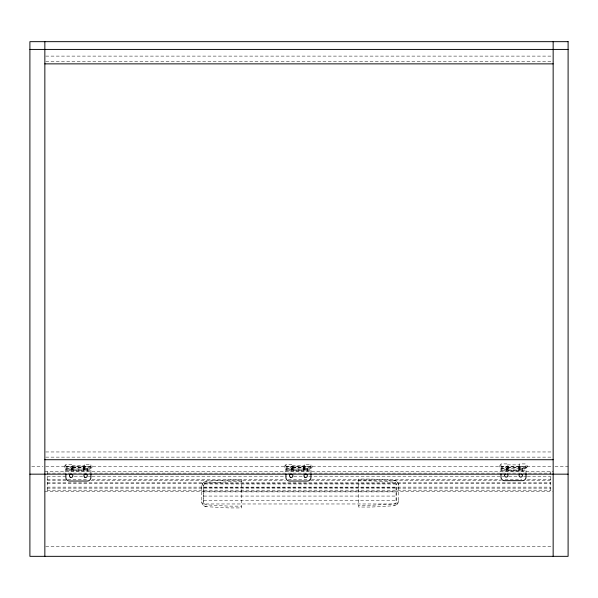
<?xml version="1.0" encoding="UTF-8"?>
<svg xmlns="http://www.w3.org/2000/svg" width="598" height="598" viewBox="0 0 598 598"><rect width="100%" height="100%" fill="white"/><g stroke="black" fill="none" stroke-linecap="round" stroke-linejoin="round"><path stroke-width="0.45" stroke-dasharray="2.99 2.24" d="M201.765 486.174L203.133 482.743L205.862 481.263L228.742 479.947L241.734 479.947L241.734 507.926L228.742 507.926L206.489 506.693L204.105 505.93L202.393 504.121L201.81 502.335L201.765 486.174A4.993 4.993 0 0 1 206.489 481.188M398.589 500.818L397.221 504.256L394.493 505.736L371.612 507.044L358.621 507.044L358.621 479.065L371.612 479.065L393.865 480.306L396.25 481.061L397.962 482.878L398.545 484.664L398.589 500.818A4.993 4.993 0 0 1 393.865 505.811M72.934 466.836L65.87 466.956M72.934 467.748L65.87 467.868M292.983 466.836L285.926 466.956M292.983 467.748L285.926 467.868M508.076 466.889L500.997 467.045M508.076 467.8L500.997 467.957M65.87 465.05C64.21 465.08 64.21 468.167 65.87 468.197M90.889 468.197C92.548 468.167 92.548 465.08 90.889 465.05M285.926 465.057C284.259 465.087 284.267 468.174 285.926 468.204M310.945 468.204C312.605 468.174 312.605 465.087 310.945 465.057M500.997 464.698C499.337 464.728 499.337 467.808 500.997 467.845M526.016 467.845C527.675 467.808 527.675 464.728 526.016 464.698M45.784 56.107L552.216 56.107M45.784 61.28L553.15 61.28M45.784 451.961L552.216 451.961M45.784 457.134L552.216 457.134M507.448 464.893L519.565 464.893M72.321 465.251L84.438 465.251M292.377 465.259L304.494 465.259M83.81 466.343L72.956 466.268L72.956 470.671L83.81 470.671L83.81 466.268M303.859 466.343L293.005 466.261L293.005 470.671L303.859 470.671L303.859 466.261M500.997 466.268L507.448 466.268M519.565 466.268L526.016 466.268M31.769 466.403L42.981 466.403M45.784 466.403L553.15 466.403M555.019 466.403L568.1 466.403M65.87 466.627L72.321 466.627M84.438 466.627L90.889 466.627M285.926 466.634L292.377 466.634M304.494 466.634L310.945 466.634M90.889 466.956L83.832 466.836M310.945 466.956L303.881 466.836M526.016 467.045L518.952 466.926M72.956 467.21L83.81 467.21M293.005 467.21L303.859 467.21M72.956 467.255L83.81 467.255M293.005 467.255L303.859 467.255M508.076 467.352L518.937 467.3M507.448 467.643L519.565 467.643M90.889 467.868L83.832 467.748M310.945 467.868L303.881 467.748M526.016 467.957L518.952 467.838M72.321 468.002L84.438 468.002M292.377 468.01L304.494 468.01M500.997 468.129L507.448 468.129M519.565 468.129L526.016 468.129M65.87 468.488L72.321 468.488M84.438 468.488L90.889 468.488M285.926 468.496L292.377 468.496M304.494 468.496L310.945 468.496M500.997 468.63L526.016 468.63M65.87 468.989L90.889 468.989M285.926 468.996L310.945 468.996M72.956 469.849L83.81 469.849M293.005 469.849L303.859 469.849M508.076 469.946L518.937 469.946M65.87 469.153A3.543 0.919 0 0 0 69.413 470.073L87.353 470.073A3.543 0.919 0 0 0 90.889 469.153M285.926 469.153A3.543 0.919 0 0 0 289.462 470.073L307.402 470.073A3.543 0.919 0 0 0 310.945 469.153M500.997 469.251A3.543 0.919 0 0 0 504.533 470.163L522.473 470.163A3.543 0.919 0 0 0 526.016 469.251M65.87 470.065A3.543 0.919 0 0 0 69.413 470.985L87.353 470.985A3.543 0.919 0 0 0 90.889 470.065M285.926 470.065A3.543 0.919 0 0 0 289.462 470.985L307.402 470.985A3.543 0.919 0 0 0 310.945 470.065M500.997 470.163A3.543 0.919 0 0 0 504.533 471.075L522.473 471.075A3.543 0.919 0 0 0 526.016 470.163M44.85 471.673L553.15 471.673M47.212 473.138L550.788 473.138M47.212 476.21L67.761 476.21M74.302 476.21L82.711 476.21M88.317 476.21L91.12 476.21M92.055 476.21L286.39 476.21M293.865 476.21L303.201 476.21M308.807 476.21L504.077 476.21M508.749 476.21L518.092 476.21M523.699 476.21L526.502 476.21M527.436 476.21L550.788 476.21M47.212 479.648L66.827 479.648M67.761 479.648L88.317 479.648M92.055 479.648L284.521 479.648M288.258 479.648L310.676 479.648M311.61 479.648L500.339 479.648M505.011 479.648L521.83 479.648M527.436 479.648L550.788 479.648M47.212 480.486L65.892 480.486M91.12 480.486L285.455 480.486M310.676 480.486L501.274 480.486M526.502 480.486L550.788 480.486M358.621 480.867L371.56 480.867L394.172 482.152A3.192 3.192 0 0 1 396.758 484.888L396.758 501.221A3.192 3.192 0 0 1 394.172 503.957L371.56 505.243L358.621 505.243M241.734 481.749L228.795 481.749L206.183 483.035A3.192 3.192 0 0 0 203.597 485.77L203.597 502.103A3.192 3.192 0 0 0 206.183 504.847L228.795 506.132L241.734 506.132M47.212 482.848L550.788 482.848M47.212 483.707L550.788 483.707M47.212 487.123L550.788 487.123M203.716 487.736L396.055 487.736M47.212 488.118L550.788 488.125M47.212 490.203L550.788 490.196M44.85 491.661L552.365 491.661M203.716 491.9L396.055 491.9M203.716 496.063L396.055 496.063M203.716 500.227L396.055 500.227M45.784 546.34L552.216 546.34M550.788 471.673L550.788 491.661M526.016 473.526L526.016 463.906L519.565 463.906L519.565 468.63M522.473 470.163L522.473 471.075M522.435 468.802L522.435 469.714M519.049 468.802L519.049 469.714M507.956 468.802L507.956 469.714M507.448 468.63L507.448 463.906L500.997 463.906L500.997 473.526M504.577 468.802L504.577 469.714M504.533 470.163L504.533 471.075M310.945 472.996L310.945 464.272L304.494 464.272L304.494 468.996M307.365 468.705L307.365 469.617M307.402 470.073L307.402 470.985M303.978 468.705L303.978 469.617M292.885 468.705L292.885 469.617M292.377 468.996L292.377 464.272L285.926 464.272L285.926 472.996M289.507 468.705L289.507 469.617M289.462 470.073L289.462 470.985M90.889 472.988L90.889 464.265L84.438 464.265L84.438 468.989M87.308 468.705L87.308 469.617M87.353 470.073L87.353 470.985M83.929 468.705L83.929 469.617M72.836 468.705L72.836 469.617M72.321 468.989L72.321 464.265L65.87 464.265L65.87 472.988M69.45 468.705L69.45 469.617M69.413 470.073L69.413 470.985M47.212 471.673L47.212 491.661M206.489 506.693A4.993 4.993 0 0 1 201.765 501.7M393.865 480.306A4.993 4.993 0 0 1 398.589 485.292M72.777 468.825L72.605 468.929A1.689 0.441 0 0 1 69.944 469.019A1.689 0.441 0 0 1 70.295 468.331L70.706 468.286A1.689 0.441 0 0 1 72.777 468.825M72.777 469.736L72.605 469.841A1.689 0.441 0 0 1 69.944 469.931A1.689 0.441 0 0 1 70.295 469.243L70.706 469.198A1.689 0.441 0 0 1 72.777 469.736M292.826 468.817L292.661 468.922A1.689 0.441 0 0 1 290 469.019A1.689 0.441 0 0 1 290.351 468.324L290.755 468.286A1.689 0.441 0 0 1 292.826 468.817M292.826 469.729L292.661 469.834A1.689 0.441 0 0 1 290 469.931A1.689 0.441 0 0 1 290.351 469.236L290.755 469.198A1.689 0.441 0 0 1 292.826 469.729M507.904 468.914L507.732 469.019A1.689 0.441 0 0 1 505.071 469.109A1.689 0.441 0 0 1 505.422 468.421L505.826 468.376A1.689 0.441 0 0 1 507.904 468.914M507.904 469.826L507.732 469.931A1.689 0.441 0 0 1 505.071 470.021A1.689 0.441 0 0 1 505.422 469.333L505.826 469.288A1.689 0.441 0 0 1 507.904 469.826M518.937 466.358L508.076 466.358L508.076 470.761L518.937 470.761L518.937 466.358M396.055 483.991L203.716 483.991L203.716 503.972L396.055 503.972L396.055 483.991M519.55 469.109A1.689 0.441 0 0 0 522.375 468.914A1.689 0.441 0 0 0 520.305 468.376A1.689 0.441 0 0 0 519.55 469.109M519.55 470.021A1.689 0.441 0 0 0 522.375 469.826A1.689 0.441 0 0 0 520.305 469.288A1.689 0.441 0 0 0 519.55 470.021M84.423 469.019A1.689 0.441 0 0 0 87.256 468.825A1.689 0.441 0 0 0 85.178 468.286A1.689 0.441 0 0 0 84.423 469.019M84.423 469.931A1.689 0.441 0 0 0 87.256 469.736A1.689 0.441 0 0 0 85.178 469.198A1.689 0.441 0 0 0 84.423 469.931M304.472 469.019A1.689 0.441 0 0 0 307.305 468.817A1.689 0.441 0 0 0 305.234 468.286A1.689 0.441 0 0 0 304.472 469.019M304.472 469.931A1.689 0.441 0 0 0 307.305 469.729A1.689 0.441 0 0 0 305.234 469.198A1.689 0.441 0 0 0 304.472 469.931"/><path stroke-width="0.9" d="M29.9 49.425L568.1 49.425M44.85 63.866L553.15 63.866M44.85 459.72L553.15 459.72M29.9 474.162L568.1 474.162M553.15 41.666L553.15 556.334M526.016 473.504L526.016 477.129A3.543 3.543 0 0 1 522.473 480.665L504.533 480.665A3.543 3.543 0 0 1 500.997 477.129L500.997 473.504M310.945 473.87L310.945 477.488A3.543 3.543 0 0 1 307.402 481.031L289.462 481.031A3.543 3.543 0 0 1 285.926 477.488L285.926 473.87M90.889 473.863L90.889 477.481A3.543 3.543 0 0 1 87.353 481.024L69.413 481.024A3.543 3.543 0 0 1 65.87 477.481L65.87 473.863M44.85 41.666L44.85 556.334M521.591 473.93A1.689 1.689 0 0 1 522.039 476.479A1.689 1.689 0 0 1 519.445 476.479A1.689 1.689 0 0 1 519.894 473.93M507.119 473.937A1.689 1.689 0 0 1 507.56 476.486A1.689 1.689 0 0 1 504.966 476.479A1.689 1.689 0 0 1 505.43 473.922M568.1 41.666L29.9 41.666L29.9 556.334L568.1 556.334L568.1 41.666M84.774 477.219A1.689 1.689 0 0 0 87.308 475.754A1.689 1.689 0 0 0 84.774 474.289A1.689 1.689 0 0 0 84.774 477.219M70.287 477.211A1.689 1.689 0 0 0 72.836 475.761A1.689 1.689 0 0 0 70.302 474.281A1.689 1.689 0 0 0 70.287 477.211M304.823 477.226A1.689 1.689 0 0 0 307.365 475.761A1.689 1.689 0 0 0 304.823 474.296A1.689 1.689 0 0 0 304.823 477.226M290.344 477.219A1.689 1.689 0 0 0 292.885 475.769A1.689 1.689 0 0 0 290.359 474.289A1.689 1.689 0 0 0 290.344 477.219"/></g></svg>
